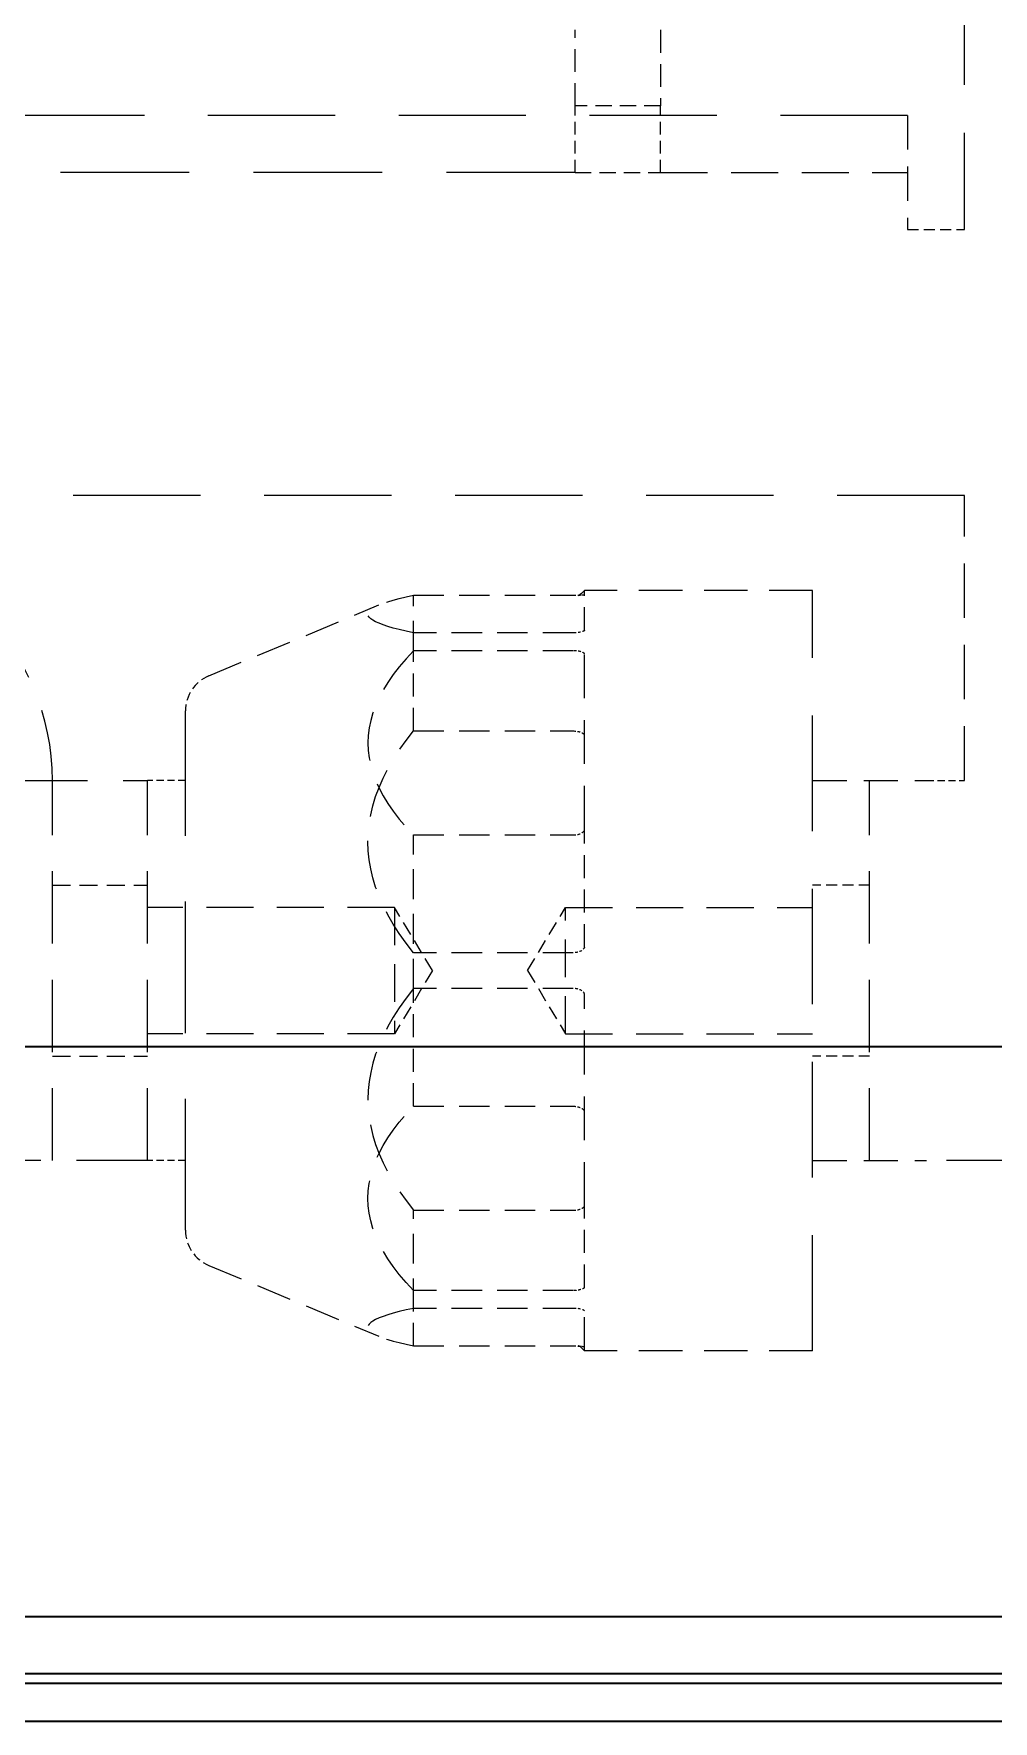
# Model space of a CAD drawing. Header units: millimetres. Extents: x -116965 to 323937, y 291661 to 566926.
# Drawn here: x -24854.8 to -24804.3, y 326383 to 326471.8 of the extents above; entities that cross this region are included whole.
import ezdxf

# ---------------------------------------------------------------- set-up
doc = ezdxf.new("R2010")
doc.units = ezdxf.units.MM
doc.linetypes.add('DASHED', pattern=[0.75, 0.5, -0.25])
doc.layers.add('Hidden Edges(Schneider)', color=7, linetype='DASHED', lineweight=18)
doc.layers.add('Visible Edges(Schneider)', color=7, linetype='Continuous', lineweight=35)

msp = doc.modelspace()

# ---------------------------------------------------------------- linework, layer by layer
at = {"layer": 'Hidden Edges(Schneider)', "ltscale": 10.154738}
msp.add_line((-24805.816273, 326461.464712), (-24805.816273, 326482.464712), dxfattribs=at)
at = {"layer": 'Hidden Edges(Schneider)', "ltscale": 2.392255}
for p, q in [((-24826.316273, 326467.964712), (-24826.316273, 326471.964712)), ((-24821.816273, 326471.964712), (-24821.816273, 326467.964712))]:
    msp.add_line(p, q, dxfattribs=at)
at = {"layer": 'Hidden Edges(Schneider)', "ltscale": 1.713298}
for p, q in [((-24821.816273, 326467.964712), (-24826.316273, 326467.964712)), ((-24826.316273, 326464.464712), (-24821.816273, 326464.464712))]:
    msp.add_line(p, q, dxfattribs=at)
at = {"layer": 'Hidden Edges(Schneider)', "ltscale": 1.332543}
for p, q in [((-24826.316273, 326464.464712), (-24826.316273, 326467.964712)), ((-24821.816273, 326464.464712), (-24821.816273, 326467.964712))]:
    msp.add_line(p, q, dxfattribs=at)
at = {"layer": 'Hidden Edges(Schneider)', "ltscale": 13.387676}
msp.add_line((-24808.816273, 326467.464712), (-24905.716273, 326467.464712), dxfattribs=at)
at = {"layer": 'Hidden Edges(Schneider)', "ltscale": 3.588432}
for p, q in [((-24808.816273, 326467.464712), (-24808.816273, 326461.464712)), ((-24813.816273, 326432.464712), (-24807.816273, 326432.464712)), ((-24813.816273, 326412.464712), (-24807.816273, 326412.464712))]:
    msp.add_line(p, q, dxfattribs=at)
at = {"layer": 'Hidden Edges(Schneider)', "ltscale": 13.539652}
msp.add_line((-24826.316273, 326464.464712), (-24910.316273, 326464.464712), dxfattribs=at)
at = {"layer": 'Hidden Edges(Schneider)', "ltscale": 4.949717}
for p, q in [((-24821.816273, 326464.464712), (-24808.816273, 326464.464712)), ((-24835.816273, 326425.788212), (-24848.816273, 326425.788212)), ((-24826.816273, 326425.788212), (-24813.816273, 326425.788212)), ((-24835.816273, 326419.141212), (-24848.816273, 326419.141212)), ((-24826.816273, 326419.141212), (-24813.816273, 326419.141212))]:
    msp.add_line(p, q, dxfattribs=at)
at = {"layer": 'Hidden Edges(Schneider)', "ltscale": 1.142165}
for p, q in [((-24808.816273, 326461.464712), (-24805.816273, 326461.464712)), ((-24810.816273, 326426.964712), (-24813.816273, 326426.964712)), ((-24810.816273, 326417.964712), (-24813.816273, 326417.964712))]:
    msp.add_line(p, q, dxfattribs=at)
at = {"layer": 'Hidden Edges(Schneider)', "ltscale": 13.401492}
msp.add_line((-24805.816273, 326447.464712), (-24902.816273, 326447.464712), dxfattribs=at)
at = {"layer": 'Hidden Edges(Schneider)', "ltscale": 5.711227}
msp.add_line((-24805.816273, 326432.464712), (-24805.816273, 326447.464712), dxfattribs=at)
at = {"layer": 'Hidden Edges(Schneider)', "ltscale": 3.199486}
for p, q in [((-24834.816273, 326442.213588), (-24826.413007, 326442.213588)), ((-24826.413007, 326440.236958), (-24834.816273, 326440.236958)), ((-24826.413007, 326439.295044), (-24834.816273, 326439.295044)), ((-24834.816273, 326435.075283), (-24826.413007, 326435.075283)), ((-24834.816273, 326429.603018), (-24826.413007, 326429.603018)), ((-24826.413007, 326423.406626), (-24834.816273, 326423.406626)), ((-24826.413007, 326421.522798), (-24834.816273, 326421.522798)), ((-24834.816273, 326415.326407), (-24826.413007, 326415.326407)), ((-24834.816273, 326409.854142), (-24826.413007, 326409.854142)), ((-24826.413007, 326405.63438), (-24834.816273, 326405.63438)), ((-24826.413007, 326404.692466), (-24834.816273, 326404.692466)), ((-24834.816273, 326402.715836), (-24826.413007, 326402.715836))]:
    msp.add_line(p, q, dxfattribs=at)
at = {"layer": 'Hidden Edges(Schneider)', "ltscale": 3.137906}
for p, q in [((-24834.816273, 326439.295044), (-24834.816273, 326442.213588)), ((-24834.816273, 326421.522798), (-24834.816273, 326429.603018)), ((-24834.816273, 326404.692466), (-24834.816273, 326409.854142))]:
    msp.add_line(p, q, dxfattribs=at)
at = {"layer": 'Hidden Edges(Schneider)', "ltscale": 1.094495}
msp.add_line((-24825.816273, 326442.258456), (-24825.816273, 326442.464712), dxfattribs=at)
at = {"layer": 'Hidden Edges(Schneider)', "ltscale": 4.568961}
for p, q in [((-24813.816273, 326442.464712), (-24825.816273, 326442.464712)), ((-24813.816273, 326402.464712), (-24825.816273, 326402.464712))]:
    msp.add_line(p, q, dxfattribs=at)
at = {"layer": 'Hidden Edges(Schneider)', "ltscale": 2.420364}
for p, q in [((-24825.816273, 326440.371618), (-24825.816273, 326442.258456)), ((-24834.816273, 326435.075283), (-24834.816273, 326439.295044)), ((-24825.816273, 326423.704083), (-24825.816273, 326429.880498)), ((-24834.816273, 326415.326407), (-24834.816273, 326421.522798)), ((-24825.816273, 326405.797178), (-24825.816273, 326410.086754)), ((-24834.816273, 326402.715836), (-24834.816273, 326404.692466))]:
    msp.add_line(p, q, dxfattribs=at)
at = {"layer": 'Hidden Edges(Schneider)', "ltscale": 12.153163}
msp.add_line((-24813.816273, 326402.464712), (-24813.816273, 326442.464712), dxfattribs=at)
at = {"layer": 'Hidden Edges(Schneider)', "ltscale": 3.692141}
for p, q in [((-24845.585504, 326437.977533), (-24836.634285, 326441.707207)), ((-24845.585504, 326406.951892), (-24836.634285, 326403.222217))]:
    msp.add_line(p, q, dxfattribs=at)
at = {"layer": 'Hidden Edges(Schneider)', "ltscale": 4.609554}
for p, q in [((-24825.816273, 326429.880498), (-24825.816273, 326439.132247)), ((-24825.816273, 326410.086754), (-24825.816273, 326421.225341))]:
    msp.add_line(p, q, dxfattribs=at)
at = {"layer": 'Hidden Edges(Schneider)', "ltscale": 13.841103}
msp.add_line((-24846.816273, 326408.798046), (-24846.816273, 326436.131379), dxfattribs=at)
at = {"layer": 'Hidden Edges(Schneider)', "ltscale": 7.476009}
for p, q in [((-24861.316273, 326432.464712), (-24848.816273, 326432.464712)), ((-24848.816273, 326412.464712), (-24861.316273, 326412.464712))]:
    msp.add_line(p, q, dxfattribs=at)
at = {"layer": 'Hidden Edges(Schneider)', "ltscale": 7.615002}
for p, q in [((-24853.816273, 326412.464712), (-24853.816273, 326432.464712)), ((-24848.816273, 326412.464712), (-24848.816273, 326432.464712)), ((-24810.816273, 326412.464712), (-24810.816273, 326432.464712))]:
    msp.add_line(p, q, dxfattribs=at)
at = {"layer": 'Hidden Edges(Schneider)', "ltscale": 0.76141}
for p, q in [((-24846.816273, 326432.464712), (-24848.816273, 326432.464712)), ((-24807.816273, 326432.464712), (-24805.816273, 326432.464712)), ((-24846.816273, 326412.464712), (-24848.816273, 326412.464712))]:
    msp.add_line(p, q, dxfattribs=at)
at = {"layer": 'Hidden Edges(Schneider)', "ltscale": 1.903676}
for p, q in [((-24853.816273, 326426.964712), (-24848.816273, 326426.964712)), ((-24853.816273, 326417.964712), (-24848.816273, 326417.964712))]:
    msp.add_line(p, q, dxfattribs=at)
at = {"layer": 'Hidden Edges(Schneider)', "ltscale": 3.975396}
for p, q in [((-24835.816273, 326425.788212), (-24835.816273, 326419.141212)), ((-24826.816273, 326419.141212), (-24826.816273, 326425.788212))]:
    msp.add_line(p, q, dxfattribs=at)
at = {"layer": 'Hidden Edges(Schneider)', "ltscale": 1.476204}
for p, q in [((-24833.819313, 326422.464712), (-24835.816273, 326425.788212)), ((-24828.813233, 326422.464712), (-24826.816273, 326425.788212)), ((-24833.819313, 326422.464712), (-24835.816273, 326419.141212)), ((-24828.813233, 326422.464712), (-24826.816273, 326419.141212))]:
    msp.add_line(p, q, dxfattribs=at)
at = {"layer": 'Hidden Edges(Schneider)', "ltscale": 15.473887}
msp.add_line((-24775.816273, 326412.464712), (-24807.816273, 326412.464712), dxfattribs=at)
at = {"layer": 'Hidden Edges(Schneider)', "ltscale": 3.514959}
msp.add_line((-24825.816273, 326402.464712), (-24825.816273, 326404.557807), dxfattribs=at)
at = {"layer": 'Hidden Edges(Schneider)', "ltscale": 5.185067, "flags": 128}
for points in [[(-24834.816272, 326440.236958), (-24835.208046, 326440.32311), (-24835.562901, 326440.408247), (-24835.881638, 326440.492474), (-24836.164977, 326440.57589), (-24836.413543, 326440.658594), (-24836.627886, 326440.74068), (-24836.808474, 326440.82224), (-24836.955702, 326440.903365), (-24837.069885, 326440.984143), (-24837.15127, 326441.064663), (-24837.200031, 326441.145011), (-24837.216272, 326441.225273), (-24837.200031, 326441.305535), (-24837.15127, 326441.385883), (-24837.069885, 326441.466403), (-24836.955702, 326441.547181), (-24836.808474, 326441.628306), (-24836.627886, 326441.709866), (-24836.413543, 326441.791952), (-24836.164977, 326441.874656), (-24835.881638, 326441.958072), (-24835.562901, 326442.042299), (-24835.208046, 326442.127436), (-24834.816272, 326442.213588)], [(-24834.816272, 326439.295044), (-24835.208046, 326438.872617), (-24835.562901, 326438.455162), (-24835.881638, 326438.042173), (-24836.164977, 326437.633155), (-24836.413543, 326437.227633), (-24836.627886, 326436.82514), (-24836.808474, 326436.425226), (-24836.955702, 326436.027447), (-24837.069885, 326435.631365), (-24837.15127, 326435.236551), (-24837.200031, 326434.842581), (-24837.216272, 326434.449031), (-24837.200031, 326434.055481), (-24837.15127, 326433.66151), (-24837.069885, 326433.266697), (-24836.955702, 326432.870615), (-24836.808474, 326432.472835), (-24836.627886, 326432.072921), (-24836.413543, 326431.67043), (-24836.164977, 326431.264907), (-24835.881638, 326430.855889), (-24835.562901, 326430.4429), (-24835.208046, 326430.025445), (-24834.816272, 326429.603018)], [(-24834.816272, 326423.406626), (-24835.208046, 326423.915206), (-24835.562901, 326424.417797), (-24835.881638, 326424.915013), (-24836.164977, 326425.407448), (-24836.413543, 326425.895674), (-24836.627886, 326426.380251), (-24836.808474, 326426.861726), (-24836.955702, 326427.34063), (-24837.069885, 326427.817491), (-24837.15127, 326428.292824), (-24837.200031, 326428.767143), (-24837.216272, 326429.240955), (-24837.200031, 326429.714766), (-24837.15127, 326430.189084), (-24837.069885, 326430.664419), (-24836.955702, 326431.141279), (-24836.808474, 326431.620183), (-24836.627886, 326432.101657), (-24836.413543, 326432.586235), (-24836.164977, 326433.074462), (-24835.881638, 326433.566896), (-24835.562901, 326434.064112), (-24835.208046, 326434.566704), (-24834.816272, 326435.075283)], [(-24834.816272, 326421.522798), (-24835.208046, 326421.014219), (-24835.562901, 326420.511628), (-24835.881638, 326420.014411), (-24836.164977, 326419.521977), (-24836.413543, 326419.03375), (-24836.627886, 326418.549173), (-24836.808474, 326418.067699), (-24836.955702, 326417.588794), (-24837.069885, 326417.111934), (-24837.15127, 326416.636601), (-24837.200031, 326416.162282), (-24837.216272, 326415.68847), (-24837.200031, 326415.214658), (-24837.15127, 326414.74034), (-24837.069885, 326414.265006), (-24836.955702, 326413.788146), (-24836.808474, 326413.309241), (-24836.627886, 326412.827768), (-24836.413543, 326412.343189), (-24836.164977, 326411.854963), (-24835.881638, 326411.362528), (-24835.562901, 326410.865313), (-24835.208046, 326410.36272), (-24834.816272, 326409.854142)], [(-24834.816272, 326405.63438), (-24835.208046, 326406.056807), (-24835.562901, 326406.474263), (-24835.881638, 326406.887252), (-24836.164977, 326407.296269), (-24836.413543, 326407.701792), (-24836.627886, 326408.104284), (-24836.808474, 326408.504198), (-24836.955702, 326408.901978), (-24837.069885, 326409.298059), (-24837.15127, 326409.692874), (-24837.200031, 326410.086844), (-24837.216272, 326410.480394), (-24837.200031, 326410.873944), (-24837.15127, 326411.267914), (-24837.069885, 326411.662728), (-24836.955702, 326412.058809), (-24836.808474, 326412.456589), (-24836.627886, 326412.856504), (-24836.413543, 326413.258995), (-24836.164977, 326413.664518), (-24835.881638, 326414.073535), (-24835.562901, 326414.486525), (-24835.208046, 326414.903979), (-24834.816272, 326415.326407)], [(-24834.816272, 326404.692467), (-24835.208046, 326404.606315), (-24835.562901, 326404.521178), (-24835.881638, 326404.436951), (-24836.164977, 326404.353534), (-24836.413543, 326404.270831), (-24836.627886, 326404.188745), (-24836.808474, 326404.107185), (-24836.955702, 326404.02606), (-24837.069885, 326403.945281), (-24837.15127, 326403.864762), (-24837.200031, 326403.784414), (-24837.216272, 326403.704152), (-24837.200031, 326403.623889), (-24837.15127, 326403.543542), (-24837.069885, 326403.463022), (-24836.955702, 326403.382243), (-24836.808474, 326403.301118), (-24836.627886, 326403.219558), (-24836.413543, 326403.137473), (-24836.164977, 326403.054769), (-24835.881638, 326402.971352), (-24835.562901, 326402.887125), (-24835.208046, 326402.801988), (-24834.816272, 326402.715836)]]:
    msp.add_lwpolyline(points, dxfattribs=at)
at = {"layer": 'Hidden Edges(Schneider)', "ltscale": 0.270482, "flags": 128}
for points in [[(-24826.413008, 326442.213588), (-24826.372753, 326442.213703), (-24826.333582, 326442.214039), (-24826.295523, 326442.214588), (-24826.258608, 326442.215341), (-24826.222864, 326442.216289), (-24826.188322, 326442.217423), (-24826.15501, 326442.218733), (-24826.122961, 326442.220211), (-24826.0922, 326442.221846), (-24826.062759, 326442.223632), (-24826.034782, 326442.225548), (-24826.008428, 326442.227572), (-24825.983705, 326442.229689), (-24825.960616, 326442.231886), (-24825.939161, 326442.234151), (-24825.919348, 326442.236468), (-24825.901177, 326442.238824), (-24825.884461, 326442.241235), (-24825.868712, 326442.243785), (-24825.85419, 326442.246465), (-24825.841208, 326442.249261), (-24825.829969, 326442.252205), (-24825.821153, 326442.255273), (-24825.816273, 326442.258455)], [(-24825.816273, 326440.371617), (-24825.821165, 326440.361731), (-24825.829985, 326440.352269), (-24825.841226, 326440.343239), (-24825.854209, 326440.334699), (-24825.868731, 326440.326548), (-24825.884481, 326440.318826), (-24825.901197, 326440.31155), (-24825.919368, 326440.304466), (-24825.939183, 326440.297528), (-24825.960637, 326440.29077), (-24825.983727, 326440.284232), (-24826.008449, 326440.277952), (-24826.034802, 326440.271968), (-24826.062779, 326440.266318), (-24826.092219, 326440.261068), (-24826.122977, 326440.256267), (-24826.155027, 326440.251941), (-24826.188336, 326440.248112), (-24826.222876, 326440.244806), (-24826.258617, 326440.242046), (-24826.295532, 326440.239856), (-24826.333587, 326440.238262), (-24826.372755, 326440.237288), (-24826.413008, 326440.236958)], [(-24825.816273, 326439.132246), (-24825.821165, 326439.144492), (-24825.829985, 326439.156167), (-24825.841226, 326439.167268), (-24825.854209, 326439.177732), (-24825.868731, 326439.187685), (-24825.884481, 326439.197086), (-24825.901197, 326439.205918), (-24825.919368, 326439.21449), (-24825.939183, 326439.222867), (-24825.960637, 326439.231002), (-24825.983727, 326439.238853), (-24826.008449, 326439.246378), (-24826.034802, 326439.253531), (-24826.062779, 326439.260268), (-24826.092219, 326439.266516), (-24826.122977, 326439.272219), (-24826.155027, 326439.277351), (-24826.188336, 326439.281885), (-24826.222876, 326439.285795), (-24826.258617, 326439.289053), (-24826.295532, 326439.291634), (-24826.333587, 326439.293512), (-24826.372755, 326439.294657), (-24826.413008, 326439.295044)], [(-24826.413008, 326435.075283), (-24826.372753, 326435.074726), (-24826.333582, 326435.07308), (-24826.295523, 326435.070383), (-24826.258608, 326435.066674), (-24826.222864, 326435.061995), (-24826.188322, 326435.056382), (-24826.15501, 326435.049874), (-24826.12296, 326435.042511), (-24826.0922, 326435.03433), (-24826.062759, 326435.025372), (-24826.034782, 326435.015716), (-24826.008428, 326435.005471), (-24825.983705, 326434.994698), (-24825.960616, 326434.983463), (-24825.939161, 326434.971827), (-24825.919348, 326434.959854), (-24825.901177, 326434.947607), (-24825.884461, 326434.934997), (-24825.868712, 326434.921581), (-24825.85419, 326434.907387), (-24825.841208, 326434.892476), (-24825.829969, 326434.876667), (-24825.821153, 326434.860053), (-24825.816273, 326434.84267)], [(-24826.413008, 326429.603018), (-24826.372753, 326429.603689), (-24826.333582, 326429.605672), (-24826.295523, 326429.608918), (-24826.258608, 326429.613379), (-24826.222864, 326429.619007), (-24826.188322, 326429.625754), (-24826.15501, 326429.633572), (-24826.12296, 326429.642413), (-24826.0922, 326429.652229), (-24826.062759, 326429.662972), (-24826.034782, 326429.674544), (-24826.008428, 326429.686813), (-24825.983705, 326429.699703), (-24825.960616, 326429.713136), (-24825.939161, 326429.727036), (-24825.919348, 326429.741326), (-24825.901177, 326429.75593), (-24825.884461, 326429.770952), (-24825.868712, 326429.786917), (-24825.85419, 326429.803791), (-24825.841208, 326429.821498), (-24825.829969, 326429.84025), (-24825.821153, 326429.859931), (-24825.816273, 326429.880498)], [(-24825.816273, 326423.704083), (-24825.821165, 326423.68195), (-24825.829985, 326423.660814), (-24825.841226, 326423.640682), (-24825.854209, 326423.621679), (-24825.868731, 326423.603576), (-24825.884481, 326423.586452), (-24825.901197, 326423.570344), (-24825.919368, 326423.554689), (-24825.939183, 326423.539374), (-24825.960637, 326423.52448), (-24825.983727, 326423.510091), (-24826.008449, 326423.496287), (-24826.034802, 326423.48315), (-24826.062779, 326423.470762), (-24826.092219, 326423.459265), (-24826.122977, 326423.448761), (-24826.155027, 326423.439302), (-24826.188336, 326423.430939), (-24826.222876, 326423.423722), (-24826.258617, 326423.417704), (-24826.295532, 326423.412934), (-24826.333587, 326423.409464), (-24826.372755, 326423.407344), (-24826.413008, 326423.406626)], [(-24825.816273, 326421.225341), (-24825.821165, 326421.247474), (-24825.829985, 326421.26861), (-24825.841226, 326421.288742), (-24825.854209, 326421.307745), (-24825.868731, 326421.325849), (-24825.884481, 326421.342973), (-24825.901197, 326421.35908), (-24825.919368, 326421.374736), (-24825.939183, 326421.390051), (-24825.960637, 326421.404944), (-24825.983727, 326421.419334), (-24826.008449, 326421.433138), (-24826.034802, 326421.446275), (-24826.062779, 326421.458662), (-24826.092219, 326421.47016), (-24826.122977, 326421.480664), (-24826.155027, 326421.490123), (-24826.188336, 326421.498486), (-24826.222876, 326421.505702), (-24826.258617, 326421.511721), (-24826.295532, 326421.516491), (-24826.333587, 326421.519961), (-24826.372755, 326421.522081), (-24826.413008, 326421.522798)], [(-24826.413008, 326415.326407), (-24826.372753, 326415.325735), (-24826.333582, 326415.323753), (-24826.295523, 326415.320507), (-24826.258608, 326415.316046), (-24826.222864, 326415.310418), (-24826.188322, 326415.303671), (-24826.15501, 326415.295853), (-24826.12296, 326415.287012), (-24826.0922, 326415.277196), (-24826.062759, 326415.266453), (-24826.034782, 326415.254881), (-24826.008428, 326415.242611), (-24825.983705, 326415.229722), (-24825.960616, 326415.216289), (-24825.939161, 326415.202389), (-24825.919348, 326415.188098), (-24825.901177, 326415.173495), (-24825.884461, 326415.158473), (-24825.868712, 326415.142507), (-24825.85419, 326415.125634), (-24825.841208, 326415.107927), (-24825.829969, 326415.089174), (-24825.821153, 326415.069493), (-24825.816273, 326415.048927)], [(-24826.413008, 326409.854142), (-24826.372753, 326409.854698), (-24826.333582, 326409.856345), (-24826.295523, 326409.859042), (-24826.258608, 326409.86275), (-24826.222864, 326409.86743), (-24826.188322, 326409.873043), (-24826.15501, 326409.879551), (-24826.12296, 326409.886914), (-24826.0922, 326409.895095), (-24826.062759, 326409.904053), (-24826.034782, 326409.913709), (-24826.008428, 326409.923953), (-24825.983705, 326409.934727), (-24825.960616, 326409.945962), (-24825.939161, 326409.957598), (-24825.919348, 326409.96957), (-24825.901177, 326409.981817), (-24825.884461, 326409.994428), (-24825.868712, 326410.007844), (-24825.85419, 326410.022038), (-24825.841208, 326410.036949), (-24825.829969, 326410.052758), (-24825.821153, 326410.069371), (-24825.816273, 326410.086755)], [(-24825.816273, 326405.797178), (-24825.821165, 326405.784933), (-24825.829985, 326405.773257), (-24825.841226, 326405.762156), (-24825.854209, 326405.751692), (-24825.868731, 326405.74174), (-24825.884481, 326405.732339), (-24825.901197, 326405.723507), (-24825.919368, 326405.714934), (-24825.939183, 326405.706558), (-24825.960637, 326405.698422), (-24825.983727, 326405.690571), (-24826.008449, 326405.683047), (-24826.034802, 326405.675894), (-24826.062779, 326405.669157), (-24826.092219, 326405.662908), (-24826.122977, 326405.657205), (-24826.155027, 326405.652073), (-24826.188336, 326405.64754), (-24826.222876, 326405.64363), (-24826.258617, 326405.640371), (-24826.295532, 326405.63779), (-24826.333587, 326405.635913), (-24826.372755, 326405.634768), (-24826.413008, 326405.63438)], [(-24825.816273, 326404.557807), (-24825.821165, 326404.567694), (-24825.829985, 326404.577155), (-24825.841226, 326404.586186), (-24825.854209, 326404.594726), (-24825.868731, 326404.602877), (-24825.884481, 326404.610599), (-24825.901197, 326404.617875), (-24825.919368, 326404.624958), (-24825.939183, 326404.631896), (-24825.960637, 326404.638655), (-24825.983727, 326404.645192), (-24826.008449, 326404.651472), (-24826.034802, 326404.657457), (-24826.062779, 326404.663107), (-24826.092219, 326404.668356), (-24826.122977, 326404.673157), (-24826.155027, 326404.677483), (-24826.188336, 326404.681312), (-24826.222876, 326404.684619), (-24826.258617, 326404.687379), (-24826.295532, 326404.689568), (-24826.333587, 326404.691163), (-24826.372755, 326404.692136), (-24826.413008, 326404.692467)], [(-24826.413008, 326402.715836), (-24826.372753, 326402.715722), (-24826.333582, 326402.715385), (-24826.295523, 326402.714837), (-24826.258608, 326402.714083), (-24826.222864, 326402.713136), (-24826.188322, 326402.712001), (-24826.15501, 326402.710691), (-24826.122961, 326402.709214), (-24826.0922, 326402.707578), (-24826.062759, 326402.705793), (-24826.034782, 326402.703877), (-24826.008428, 326402.701853), (-24825.983705, 326402.699736), (-24825.960616, 326402.697538), (-24825.939161, 326402.695274), (-24825.919348, 326402.692957), (-24825.901177, 326402.6906), (-24825.884461, 326402.688189), (-24825.868712, 326402.685639), (-24825.85419, 326402.682959), (-24825.841208, 326402.680163), (-24825.829969, 326402.67722), (-24825.821153, 326402.674152), (-24825.816273, 326402.670969)]]:
    msp.add_lwpolyline(points, dxfattribs=at)
at = {"layer": 'Hidden Edges(Schneider)', "ltscale": 1.190803, "flags": 128}
for points in [[(-24825.816273, 326442.464713), (-24825.975094, 326442.30652), (-24826.04957, 326442.252465), (-24826.108799, 326442.21794), (-24826.142836, 326442.202118), (-24826.141379, 326442.202292), (-24826.090917, 326442.214173), (-24826.041858, 326442.222494), (-24825.973696, 326442.230614)], [(-24825.816273, 326402.464712), (-24825.975094, 326402.622905), (-24826.04957, 326402.67696), (-24826.108799, 326402.711485), (-24826.142836, 326402.727307), (-24826.141379, 326402.727132), (-24826.090917, 326402.715251), (-24826.041858, 326402.70693), (-24825.973696, 326402.69881)]]:
    msp.add_lwpolyline(points, dxfattribs=at)
at = {"layer": 'Hidden Edges(Schneider)', "ltscale": 7.476009}
msp.add_arc((-24866.316273, 326432.464712), 12.5, 0, 90, dxfattribs=at)
at = {"layer": 'Hidden Edges(Schneider)', "ltscale": 0.89544}
for centre, start, end in [((-24844.816273, 326436.131379), 112.61986493, 180), ((-24844.816273, 326408.798046), 180, 247.38013503)]:
    msp.add_arc(centre, 2, start, end, dxfattribs=at)
at = {"layer": 'Visible Edges(Schneider)'}
for p, q in [((-24921.741522, 326418.464712), (-24739.732952, 326418.464712)), ((-24739.732952, 326388.464712), (-24921.741522, 326388.464712)), ((-24735.237237, 326385.464712), (-25405.237237, 326385.464712)), ((-25323.578925, 326384.964712), (-24770.237237, 326384.964712)), ((-25324.737237, 326382.964712), (-24770.237237, 326382.964712))]:
    msp.add_line(p, q, dxfattribs=at)

doc.saveas('drawing.dxf')
